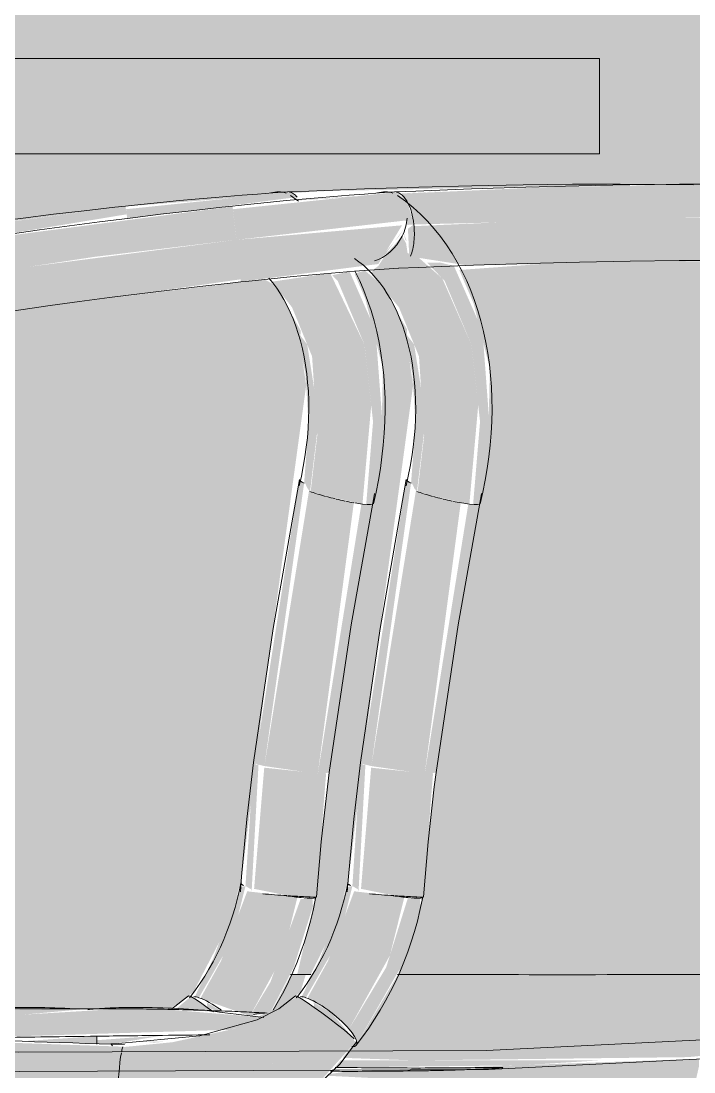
# Model space of a CAD drawing. Header units: inches. Extents: x 20426 to 36348, y -461 to 673.
# Drawn here: x 29348.91 to 29357.73, y 16.72 to 30.49 of the extents above; entities that cross this region are included whole.
import ezdxf

# ---------------------------------------------------------------- set-up
doc = ezdxf.new("R2010")
doc.units = ezdxf.units.IN
doc.header["$MEASUREMENT"] = 0
doc.layers.add('I-FURN', color=30, linetype='Continuous', lineweight=9)
doc.layers.add('Q-CASE', color=31, linetype='Continuous', lineweight=9)

# ---------------------------------------------------------------- blocks, each defined once
blk = doc.blocks.new('Falcon 7700 Series Pedestal Base - 36_ Square Top x 30_ - Wheelchair Height-460525-Elevation - East')
at = {"layer": 'I-FURN'}
blk.add_hatch(color=256, dxfattribs=at).paths.add_polyline_path([(-22409.322, 28.75), (-22390.512, 28.75), (-22390.512, 30), (-22415.968, 30), (-22415.968, 28.75), (-22414.164, 28.75)], flags=0)
for p, q in [((-22415.968, 30), (-22390.512, 30)), ((-22390.512, 28.75), (-22390.512, 30)), ((-22390.512, 28.75), (-22415.968, 28.75))]:
    blk.add_line(p, q, dxfattribs=at)
blk = doc.blocks.new('HermanMiller_Collection_Air-Chair_SideChair_Arms - Arms-V108-Elevation - East')
at = {"layer": 'I-FURN'}
for points in [[(-22395.269, 27.624), (-22393.053, 27.877), (-22393.029, 27.819), (-22392.944, 27.825), (-22393.028, 28.117), (-22393.173, 28.249), (-22395.315, 28.025), (-22395.283, 27.75)], [(-22392.944, 27.825), (-22388.604, 27.931), (-22385.241, 27.933), (-22385.348, 28.117), (-22385.517, 28.228), (-22385.614, 28.249), (-22388.745, 28.343), (-22391.016, 28.322), (-22393.122, 28.228), (-22392.99, 28.032), (-22392.962, 27.933)], [(-22400.61, 26.875), (-22397.128, 27.401), (-22395.269, 27.624), (-22395.32, 28.061), (-22398.928, 27.591), (-22400.531, 27.293), (-22400.604, 27.119), (-22400.616, 27.002)], [(-22386.076, 27.281), (-22385.314, 27.451), (-22385.238, 27.603), (-22385.218, 27.825), (-22387.737, 27.918), (-22390.67, 27.904), (-22392.943, 27.803), (-22392.975, 27.448), (-22392.959, 27.4), (-22392.24, 27.288), (-22388.745, 27.357), (-22386.088, 27.282)], [(-22392.217, 24.162), (-22392.101, 25.458), (-22392.19, 26.251), (-22392.571, 27.117), (-22392.874, 27.384), (-22393.027, 27.452), (-22393.046, 27.579), (-22393.099, 27.671), (-22393.325, 27.416), (-22393.408, 27.284), (-22393.463, 27.242), (-22393.507, 27.185), (-22393.139, 26.739), (-22392.877, 26.097), (-22392.809, 25.064), (-22392.896, 24.324), (-22392.258, 24.168)], [(-22393.392, 27.383), (-22393.321, 27.431), (-22393.069, 27.778), (-22393.143, 27.664), (-22393.379, 27.392)], [(-22400.301, 26.362), (-22396.584, 26.911), (-22395.214, 27.107), (-22395.269, 27.624), (-22398.928, 27.149), (-22400.61, 26.875), (-22400.497, 26.52), (-22400.369, 26.384)], [(-22390.864, 17.999), (-22388.457, 18.008), (-22388.518, 18.602), (-22388.492, 19.867), (-22388.299, 22.306), (-22388.033, 24.408), (-22388.025, 24.408), (-22387.795, 25.379), (-22387.572, 25.943), (-22387.181, 26.591), (-22386.738, 27.187), (-22386.633, 27.306), (-22388.144, 27.349), (-22390.907, 27.334), (-22392.349, 27.229), (-22392.161, 26.788), (-22391.949, 25.936), (-22391.972, 24.873), (-22392.16, 23.739), (-22392.654, 20.635), (-22392.866, 19.016), (-22392.843, 18.974), (-22393.152, 18.003), (-22391.166, 17.999)], [(-22392.904, 24.327), (-22392.788, 25.289), (-22392.941, 26.253), (-22393.091, 26.451), (-22392.963, 25.867), (-22392.923, 25.19), (-22392.981, 24.439), (-22392.97, 24.439), (-22392.937, 24.368), (-22392.905, 24.327)], [(-22393.502, 20.731), (-22392.981, 24.439), (-22393.043, 24.485), (-22393.628, 20.767), (-22393.579, 20.75)], [(-22392.801, 20.637), (-22392.33, 24.18), (-22392.909, 24.329), (-22392.919, 24.327), (-22393.502, 20.731), (-22392.896, 20.643)], [(-22392.721, 20.635), (-22392.653, 20.647), (-22392.077, 24.202), (-22392.139, 24.155), (-22392.232, 24.155), (-22392.801, 20.637), (-22392.736, 20.635)], [(-22393.669, 19.093), (-22393.579, 20.75), (-22393.647, 20.75), (-22393.75, 19.16), (-22393.678, 19.118)], [(-22392.966, 19.02), (-22392.801, 20.637), (-22393.504, 20.71), (-22393.637, 19.123), (-22393.19, 19.033), (-22393.024, 19.023)], [(-22394.36, 17.697), (-22393.927, 18.452), (-22393.75, 19.16), (-22393.822, 19.142), (-22394.175, 18.205), (-22394.415, 17.708)], [(-22393.794, 17.287), (-22393.257, 18.254), (-22393.069, 19.014), (-22393.727, 19.091), (-22394.07, 18.177), (-22394.341, 17.688), (-22394.045, 17.516), (-22393.873, 17.371)], [(-22393.691, 17.095), (-22393.118, 18.094), (-22392.866, 18.894), (-22392.866, 19.002), (-22393.021, 19.009), (-22393.307, 18.094), (-22393.794, 17.287), (-22393.7, 17.144)], [(-22392.866, 19.002), (-22392.966, 19.02), (-22392.886, 19.003)], [(-22393.745, 17.176), (-22394.025, 17.498), (-22394.257, 17.633), (-22394.25, 17.57), (-22393.758, 17.188)], [(-22396.772, 15.6), (-22395.258, 15.978), (-22394.193, 16.579), (-22393.711, 17.116), (-22393.781, 17.209), (-22394.045, 17.42), (-22394.797, 16.841), (-22395.802, 16.503), (-22396.773, 16.344), (-22396.775, 15.612), (-22396.775, 15.602)], [(-22396.829, 16.318), (-22396.756, 17.056), (-22399.4, 17.148), (-22399.639, 16.936), (-22399.768, 16.617), (-22399.79, 16.423), (-22397.218, 16.329)], [(-22397.098, 17.095), (-22397.098, 17.193), (-22398.093, 17.126), (-22397.12, 17.096)], [(-22396.914, 17.089), (-22396.863, 17.096), (-22396.237, 17.203), (-22397.098, 17.141), (-22397.098, 17.095), (-22396.916, 17.089)], [(-22390.517, 16.876), (-22393.905, 16.876), (-22393.979, 16.784), (-22391.539, 16.811), (-22391.166, 16.835)]]:
    blk.add_hatch(color=256, dxfattribs=at).paths.add_polyline_path(points, flags=0)
h = blk.add_hatch(color=256, dxfattribs=at)
h.paths.add_polyline_path([(-22393.357, 27.393), (-22393.144, 27.599), (-22393.301, 27.453), (-22393.354, 27.396)], flags=0)
h.paths.add_polyline_path([(-22395.212, 27.076), (-22393.41, 27.307), (-22393.099, 27.814), (-22395.269, 27.624), (-22395.214, 27.107)], flags=0)
h.paths.add_polyline_path([(-22392.991, 27.402), (-22392.943, 27.603), (-22392.944, 27.825), (-22393.022, 27.77), (-22393.005, 27.409)], flags=0)
h = blk.add_hatch(color=256, dxfattribs=at)
h.paths.add_polyline_path([(-22392.139, 24.155), (-22392.09, 24.162), (-22391.94, 25.026), (-22392.045, 26.432), (-22392.419, 27.281), (-22392.603, 27.327), (-22392.77, 27.325), (-22392.54, 27.084), (-22392.189, 26.248), (-22392.077, 25.242), (-22392.168, 24.158)], flags=0)
h.paths.add_polyline_path([(-22393.04, 27.609), (-22393.079, 27.722), (-22393.058, 27.628), (-22393.043, 27.612)], flags=0)
h = blk.add_hatch(color=256, dxfattribs=at)
h.paths.add_polyline_path([(-22392.896, 19.83), (-22392.966, 19.02), (-22392.886, 19.016)], flags=0)
h.paths.add_polyline_path([(-22392.836, 19.015), (-22392.819, 19.017), (-22392.693, 20.637), (-22392.801, 20.635), (-22392.896, 19.83), (-22392.886, 19.016)], flags=0)
h = blk.add_hatch(color=256, dxfattribs=at)
h.paths.add_polyline_path([(-22393.691, 17.095), (-22393.779, 17.268), (-22393.699, 17.106)], flags=0)
h.paths.add_polyline_path([(-22392.93, 16.876), (-22389.35, 16.919), (-22388.409, 17.011), (-22388.403, 17.264), (-22388.427, 17.742), (-22388.481, 18.004), (-22393.154, 17.998), (-22393.691, 17.095), (-22393.728, 17.095), (-22393.877, 16.91), (-22393.587, 16.899)], flags=0)
h = blk.add_hatch(color=256, dxfattribs=at)
h.paths.add_polyline_path([(-22396.221, 17.12), (-22396.513, 17.126), (-22396.35, 17.109)], flags=0)
h.paths.add_polyline_path([(-22396.773, 16.344), (-22395.402, 16.603), (-22394.639, 16.904), (-22394.045, 17.42), (-22394.467, 17.711), (-22395.297, 17.29), (-22396.109, 17.114), (-22396.758, 17.05), (-22396.809, 16.665), (-22396.782, 16.441)], flags=0)
h.paths.add_polyline_path([(-22395.386, 17.3), (-22395.078, 17.371), (-22395.362, 17.307)], flags=0)
h = blk.add_hatch(color=256, dxfattribs=at)
h.paths.add_polyline_path([(-22402.226, 17.367), (-22401.897, 17.412), (-22401.936, 17.549), (-22405.347, 17.496), (-22402.734, 17.382), (-22402.239, 17.368)], flags=0)
h.paths.add_polyline_path([(-22400.848, 17.368), (-22398.667, 17.42), (-22397.218, 17.552), (-22400.884, 17.496), (-22400.849, 17.371)], flags=0)
h = blk.add_hatch(color=256, dxfattribs=at)
h.paths.add_polyline_path([(-22399.04, 17.165), (-22395.346, 17.277), (-22394.886, 17.437), (-22396.51, 17.57), (-22397.313, 17.52), (-22399.4, 17.396), (-22400.829, 17.298), (-22400.814, 17.246), (-22399.066, 17.166)], flags=0)
h.paths.add_polyline_path([(-22401.865, 17.296), (-22401.934, 17.367), (-22403.944, 17.419), (-22401.934, 17.299)], flags=0)
h = blk.add_hatch(color=256, dxfattribs=at)
h.paths.add_polyline_path([(-22389.292, 16.426), (-22389.208, 16.8), (-22389.208, 16.897), (-22393.798, 16.733), (-22394.072, 16.694), (-22394.072, 16.675), (-22389.35, 16.429)], flags=0)
h.paths.add_polyline_path([(-22394.886, 17.437), (-22394.875, 17.495), (-22394.933, 17.442)], flags=0)
for p, q in [((-22394.494, 17.711), (-22394.494, 17.721)), ((-22396.908, 17.552), (-22400.912, 17.551)), ((-22397.098, 17.089), (-22397.098, 17.193)), ((-22396.916, 17.091), (-22396.916, 17.091)), ((-22396.893, 17.066), (-22396.916, 17.091))]:
    blk.add_line(p, q, dxfattribs=at)
at = {"layer": 'I-FURN', "flags": 128}
for points in [[(-22393.198, 28.251), (-22393.393, 28.238), (-22393.591, 28.224), (-22393.792, 28.209), (-22393.995, 28.193), (-22394.2, 28.176), (-22394.407, 28.158), (-22394.616, 28.139), (-22394.825, 28.118), (-22395.035, 28.097), (-22395.246, 28.075), (-22395.321, 28.066)], [(-22385.618, 28.25), (-22386.087, 28.28), (-22386.584, 28.306), (-22387.109, 28.326), (-22387.66, 28.34), (-22388.236, 28.35), (-22388.838, 28.353), (-22389.464, 28.352), (-22390.113, 28.345), (-22390.784, 28.332), (-22391.476, 28.314), (-22392.188, 28.291), (-22392.919, 28.263), (-22393.196, 28.251)], [(-22393.159, 28.206), (-22393.055, 28.13), (-22392.954, 28.048), (-22392.858, 27.961), (-22392.766, 27.868), (-22392.678, 27.77), (-22392.596, 27.667), (-22392.517, 27.559), (-22392.444, 27.447), (-22392.375, 27.331), (-22392.311, 27.211), (-22392.252, 27.088), (-22392.198, 26.961), (-22392.149, 26.83), (-22392.104, 26.697), (-22392.065, 26.561), (-22392.03, 26.422), (-22392, 26.281), (-22391.975, 26.138), (-22391.954, 25.993), (-22391.938, 25.845), (-22391.928, 25.697), (-22391.921, 25.547), (-22391.92, 25.395), (-22391.923, 25.243), (-22391.931, 25.09), (-22391.944, 24.936), (-22391.961, 24.782), (-22391.982, 24.628), (-22392.008, 24.474), (-22392.039, 24.32), (-22392.074, 24.167)], [(-22400.442, 27.348), (-22400.091, 27.409), (-22399.733, 27.468), (-22399.368, 27.527), (-22398.996, 27.585), (-22398.619, 27.642), (-22398.236, 27.698), (-22397.848, 27.753), (-22397.457, 27.806), (-22397.062, 27.858), (-22396.664, 27.909), (-22396.264, 27.958), (-22395.863, 28.005), (-22395.46, 28.051), (-22395.321, 28.066)], [(-22393.724, 27.38), (-22393.664, 27.337), (-22393.606, 27.29), (-22393.55, 27.239), (-22393.495, 27.183), (-22393.441, 27.123), (-22393.39, 27.059), (-22393.34, 26.991), (-22393.293, 26.918), (-22393.247, 26.842), (-22393.204, 26.761), (-22393.164, 26.676), (-22393.126, 26.587), (-22393.091, 26.495), (-22393.059, 26.399), (-22393.03, 26.299), (-22393.004, 26.196), (-22392.981, 26.091), (-22392.962, 25.982), (-22392.947, 25.87), (-22392.934, 25.756), (-22392.926, 25.64), (-22392.921, 25.521), (-22392.92, 25.401), (-22392.923, 25.279), (-22392.929, 25.156), (-22392.939, 25.032), (-22392.953, 24.907), (-22392.97, 24.781), (-22392.992, 24.655), (-22393.017, 24.529), (-22393.046, 24.402)], [(-22385.699, 27.253), (-22386.153, 27.283), (-22386.636, 27.307), (-22387.149, 27.327), (-22387.689, 27.341), (-22388.256, 27.35), (-22388.849, 27.353), (-22389.466, 27.352), (-22390.108, 27.344), (-22390.772, 27.332), (-22391.457, 27.314), (-22392.163, 27.291), (-22392.888, 27.263), (-22393.145, 27.252)], [(-22393.143, 27.252), (-22393.333, 27.24), (-22393.527, 27.226), (-22393.723, 27.212), (-22393.921, 27.196), (-22394.122, 27.179), (-22394.325, 27.162), (-22394.528, 27.143), (-22394.733, 27.123), (-22394.939, 27.102), (-22395.145, 27.08), (-22395.212, 27.072)], [(-22400.269, 26.363), (-22399.924, 26.423), (-22399.571, 26.482), (-22399.211, 26.54), (-22398.844, 26.597), (-22398.472, 26.653), (-22398.094, 26.708), (-22397.711, 26.762), (-22397.324, 26.815), (-22396.934, 26.867), (-22396.54, 26.917), (-22396.145, 26.965), (-22395.748, 27.012), (-22395.35, 27.057), (-22395.212, 27.072)], [(-22393.043, 24.486), (-22393.385, 22.535), (-22393.644, 20.78)], [(-22392.653, 20.647), (-22392.364, 22.582), (-22392.06, 24.299)], [(-22393.644, 20.78), (-22393.733, 20.034), (-22393.802, 19.284), (-22393.817, 19.086)], [(-22392.819, 19.017), (-22392.758, 19.739), (-22392.677, 20.458), (-22392.653, 20.647)], [(-22393.811, 19.197), (-22393.833, 19.09), (-22393.858, 18.983), (-22393.887, 18.877), (-22393.918, 18.771), (-22393.953, 18.667), (-22393.992, 18.563), (-22394.033, 18.461), (-22394.078, 18.361), (-22394.125, 18.262), (-22394.175, 18.166), (-22394.228, 18.071), (-22394.284, 17.979), (-22394.342, 17.889), (-22394.403, 17.802), (-22394.466, 17.718), (-22394.485, 17.694)], [(-22393.7, 17.075), (-22393.616, 17.185), (-22393.535, 17.298), (-22393.458, 17.414), (-22393.385, 17.533), (-22393.315, 17.655), (-22393.249, 17.779), (-22393.187, 17.905), (-22393.129, 18.033), (-22393.074, 18.164), (-22393.024, 18.296), (-22392.978, 18.429), (-22392.936, 18.565), (-22392.898, 18.701), (-22392.865, 18.838), (-22392.836, 18.976), (-22392.828, 19.015)], [(-22394.497, 17.72), (-22394.715, 17.551), (-22394.996, 17.407), (-22395.751, 17.196), (-22396.862, 17.092), (-22396.916, 17.091)], [(-22394.494, 17.721), (-22394.467, 17.711), (-22394.415, 17.681), (-22394.341, 17.633), (-22394.25, 17.57), (-22394.149, 17.498), (-22394.045, 17.42)], [(-22394.866, 17.495), (-22394.891, 17.497), (-22394.917, 17.498), (-22394.945, 17.5), (-22394.974, 17.502), (-22395.004, 17.504), (-22395.035, 17.505), (-22395.068, 17.507), (-22395.102, 17.509), (-22395.137, 17.511), (-22395.173, 17.512), (-22395.211, 17.514), (-22395.25, 17.516), (-22395.29, 17.518), (-22395.331, 17.519), (-22395.372, 17.521), (-22395.415, 17.523), (-22395.459, 17.524), (-22395.503, 17.526), (-22395.548, 17.527), (-22395.594, 17.529), (-22395.64, 17.53), (-22395.687, 17.532), (-22395.734, 17.533), (-22395.782, 17.535), (-22395.83, 17.536), (-22395.878, 17.537), (-22395.926, 17.539), (-22395.975, 17.54), (-22396.023, 17.541), (-22396.072, 17.542), (-22396.12, 17.543), (-22396.168, 17.544), (-22396.216, 17.545), (-22396.263, 17.546), (-22396.31, 17.547), (-22396.356, 17.548), (-22396.402, 17.548), (-22396.447, 17.549), (-22396.492, 17.55), (-22396.536, 17.55), (-22396.579, 17.551), (-22396.621, 17.551), (-22396.662, 17.552), (-22396.702, 17.552), (-22396.741, 17.552), (-22396.779, 17.552), (-22396.815, 17.552), (-22396.851, 17.552), (-22396.885, 17.552), (-22396.91, 17.552)], [(-22394.045, 17.42), (-22393.944, 17.342), (-22393.853, 17.27), (-22393.779, 17.207), (-22393.727, 17.159)], [(-22404.239, 17.303), (-22398.125, 16.982), (-22391.991, 17.006), (-22388.189, 17.195)], [(-22399.253, 17.173), (-22399.12, 17.167), (-22398.983, 17.161), (-22398.842, 17.155), (-22398.696, 17.149), (-22398.547, 17.143), (-22398.394, 17.137), (-22398.238, 17.132), (-22398.078, 17.126), (-22397.916, 17.12), (-22397.751, 17.115), (-22397.583, 17.109), (-22397.414, 17.104), (-22397.243, 17.098), (-22397.07, 17.093), (-22396.896, 17.088), (-22396.736, 17.084)], [(-22393.697, 17.12), (-22393.912, 16.832), (-22394.188, 16.565), (-22394.894, 16.122), (-22395.869, 15.777), (-22396.785, 15.597)], [(-22404.243, 17.053), (-22398.115, 16.731), (-22391.967, 16.757), (-22388.188, 16.945)]]:
    blk.add_lwpolyline(points, dxfattribs=at)
at = {"layer": 'I-FURN'}
for centre, major_axis, ratio, start_param, end_param in [((-22393.441, 27.793), (0.282, 0.413), 0.716528, 0.185746, 0.709345), ((-22393.441, 27.793), (0.282, 0.413), 0.716528, 4.898135, 5.421734), ((-22393.441, 27.793), (0.282, 0.413), 0.716528, 3.850938, 4.898135), ((-22392.551, 24.392), (-0.491, 0.093), 0.137076, 0.008955, 0.532553), ((-22392.56, 24.285), (-0.486, 0.118), 0.11091, 0.809563, 1.03976), ((-22392.56, 24.285), (-0.486, 0.118), 0.11091, 1.071362, 1.306336), ((-22392.56, 24.285), (-0.486, 0.118), 0.11091, 1.333161, 1.570492), ((-22392.56, 24.285), (-0.486, 0.118), 0.11091, 1.594961, 1.833307), ((-22392.551, 24.392), (-0.491, 0.093), 0.137076, 3.141593, 3.150547), ((-22392.56, 24.285), (-0.486, 0.118), 0.11091, 1.85676, 2.380359), ((-22392.56, 24.285), (-0.486, 0.118), 0.11091, 2.380359, 3.165757), ((-22393.32, 19.106), (-0.492, 0.091), 0.107353, 6.170071, 6.69367), ((-22393.318, 19.052), (-0.499, 0.035), 0.020295, 1.1461, 1.798046), ((-22393.32, 19.106), (-0.492, 0.091), 0.107353, 1.805656, 2.24308), ((-22393.318, 19.052), (-0.499, 0.035), 0.020295, 1.832193, 2.355791), ((-22393.32, 19.106), (-0.492, 0.091), 0.107353, 2.24308, 3.141593), ((-22393.318, 19.052), (-0.499, 0.035), 0.020295, 2.355791, 3.141189), ((-22394.092, 17.385), (-0.393, 0.31), 0.26753, 5.651962, 5.913762), ((-22394.092, 17.385), (-0.393, 0.31), 0.26753, 4.081166, 5.651962), ((-22390.12, 101.858), (0, 84.69), 0.707107, 3.051747, 3.061518), ((-22394.092, 17.385), (-0.393, 0.31), 0.26753, 2.772169, 4.081166), ((-22396.757, 16.334), (0.02, 0.75), 0.096081, 0.548394, 1.595591), ((-22396.757, 16.334), (0.02, 0.75), 0.096081, 0.286594, 0.488977)]:
    blk.add_ellipse(centre, major_axis=major_axis, ratio=ratio, start_param=start_param, end_param=end_param, dxfattribs=at)
for points, knots in [([(-22392.944, 27.825), (-22392.95, 27.881), (-22392.971, 27.989), (-22393.031, 28.139), (-22393.104, 28.225), (-22393.156, 28.246), (-22393.173, 28.249)], [-1, -1, -1, -1, -0.7857143, -0.5714286, -0.2857143, -0.1428571, -0.1428571, -0.1428571, -0.1428571]), ([(-22393.16, 18.003), (-22392.385, 18), (-22390.803, 17.997), (-22389.266, 18.001), (-22388.479, 18.004)], [-0.9052569, -0.9052569, -0.9052569, -0.9052569, -0.5, -0.0683485, -0.0683485, -0.0683485, -0.0683485]), ([(-22395.492, 17.51), (-22395.622, 17.527), (-22395.949, 17.555), (-22396.457, 17.573), (-22396.86, 17.568), (-22397.046, 17.557), (-22397.122, 17.55)], [-1, -1, -1, -1, -0.7, -0.4, -0.2, 0, 0, 0, 0]), ([(-22397.098, 17.193), (-22396.814, 17.197), (-22396.32, 17.203), (-22395.823, 17.208), (-22395.616, 17.211)], [-1, -1, -1, -1, -0.5, -0.1419922, -0.1419922, -0.1419922, -0.1419922]), ([(-22399.043, 17.165), (-22399.02, 17.165), (-22398.807, 17.168), (-22398.386, 17.175), (-22397.757, 17.184), (-22397.319, 17.19), (-22397.098, 17.193)], [-0.7807949, -0.7807949, -0.7807949, -0.7807949, -0.75, -0.5, -0.25, 0, 0, 0, 0]), ([(-22392.846, 16.74), (-22393.163, 16.735), (-22393.561, 16.732), (-22393.958, 16.733), (-22394.038, 16.733)], [-1, -1, -1, -1, -0.5, -0.3740813, -0.3740813, -0.3740813, -0.3740813]), ([(-22391.779, 16.781), (-22391.779, 16.78), (-22391.812, 16.776), (-22391.95, 16.767), (-22392.158, 16.758), (-22392.403, 16.75), (-22392.649, 16.743), (-22392.788, 16.741), (-22392.846, 16.74)], [-0.7499517, -0.7499517, -0.7499517, -0.7499517, -0.625, -0.5, -0.375, -0.25, -0.125, 0, 0, 0, 0])]:
    blk.add_open_spline(points, degree=3, knots=knots, dxfattribs=at)
for points in [[(-22392.987, 27.411), (-22392.965, 27.466), (-22392.935, 27.598), (-22392.936, 27.751), (-22392.944, 27.825)], [(-22397.122, 17.55), (-22397.154, 17.547), (-22397.186, 17.545), (-22397.218, 17.543)], [(-22394.902, 17.496), (-22394.949, 17.497), (-22394.997, 17.491), (-22395.044, 17.479)], [(-22393.975, 16.784), (-22393.936, 16.784), (-22393.9, 16.784), (-22393.867, 16.783)], [(-22393.867, 16.783), (-22393.55, 16.779), (-22392.915, 16.774), (-22392.28, 16.779), (-22391.962, 16.784)], [(-22391.962, 16.784), (-22391.904, 16.784), (-22391.812, 16.785), (-22391.779, 16.783), (-22391.779, 16.781)]]:
    blk.add_open_spline(points, degree=3, dxfattribs=at)
blk = doc.blocks.new('Casework 3 - Casework 1-483541-Elevation - East')
at = {"layer": 'Q-CASE'}
h = blk.add_hatch(color=256, dxfattribs=at)
h.paths.add_polyline_path([(-22503.889, 0), (-22499.2, 0), (-22499.2, 0.25), (-22504.782, 0.25), (-22504.796, 0), (-22503.898, 0)], flags=0)
h.paths.add_polyline_path([(-22448.007, 26.785), (-22448.058, 26.876), (-22448.024, 26.803)], flags=0)
h.paths.add_polyline_path([(-22375.431, 0), (-22360.053, 0), (-22360.053, 36), (-22504.981, 36), (-22504.981, 30), (-22487.289, 30), (-22487.289, 28.75), (-22504.981, 28.75), (-22504.925, 15), (-22504.861, 15.676), (-22504.662, 16.429), (-22504.351, 16.906), (-22504.295, 17.034), (-22504.2, 17.184), (-22504.142, 17.236), (-22503.899, 17.47), (-22503.293, 17.496), (-22503.262, 17.552), (-22503.024, 17.552), (-22498.724, 17.59), (-22499.722, 20.996), (-22500.874, 24.236), (-22500.877, 25.019), (-22500.799, 25.428), (-22500.554, 26.039), (-22499.895, 26.648), (-22499.14, 26.933), (-22495.584, 27.611), (-22492.083, 28.062), (-22489.209, 28.273), (-22485.71, 28.346), (-22482.305, 28.236), (-22481.946, 28.113), (-22481.741, 28.001), (-22481.484, 27.56), (-22481.522, 27.37), (-22481.763, 27.076), (-22482.055, 26.817), (-22482.305, 26.708), (-22483.061, 26.362), (-22483.255, 26.075), (-22483.616, 25.296), (-22483.79, 24.712), (-22483.947, 23.793), (-22484.29, 20.672), (-22484.369, 18.094), (-22484.243, 17.52), (-22484.243, 17.456), (-22484.243, 17.287), (-22484.187, 17.285), (-22484.046, 16.992), (-22483.857, 16.853), (-22483.672, 16.512), (-22483.714, 16.07), (-22483.883, 15.793), (-22478.702, 0), (-22451.412, 0), (-22446.249, 15.816), (-22446.36, 15.97), (-22446.456, 16.344), (-22446.35, 16.717), (-22445.962, 17.162), (-22445.912, 17.159), (-22445.805, 17.727), (-22445.724, 18.288), (-22445.731, 19.038), (-22445.737, 19.041), (-22445.857, 21.021), (-22446.231, 24.278), (-22446.553, 25.475), (-22446.73, 25.819), (-22447.135, 26.466), (-22448.122, 26.863), (-22448.414, 27.107), (-22448.499, 27.235), (-22448.592, 27.37), (-22448.628, 27.627), (-22448.497, 27.741), (-22448.559, 27.79), (-22448.137, 28.128), (-22447.422, 28.264), (-22444.732, 28.337), (-22442.511, 28.339), (-22438.017, 28.187), (-22435.213, 27.895), (-22432.752, 27.549), (-22430.031, 27.051), (-22429.223, 26.833), (-22428.63, 26.533), (-22428.565, 26.436), (-22428.299, 26.204), (-22428.011, 25.758), (-22427.799, 24.778), (-22428.032, 23.547), (-22429.319, 19.993), (-22430, 17.55), (-22425.419, 17.495), (-22425.369, 17.495), (-22424.922, 17.465), (-22424.653, 17.329), (-22424.522, 17.117), (-22424.509, 17.062), (-22424.437, 17.119), (-22424.356, 16.901), (-22424.148, 16.615), (-22423.911, 16.143), (-22423.908, 15.974), (-22423.826, 15.665), (-22422.916, 0.75), (-22419.49, 0.75), (-22419.49, 28.5), (-22424.576, 28.5), (-22424.576, 28.75), (-22442.825, 28.75), (-22442.825, 30), (-22390.512, 30), (-22390.512, 28.75), (-22408.76, 28.75), (-22408.76, 28.5), (-22413.846, 28.5), (-22413.846, 0.75), (-22410.377, 0.75), (-22409.485, 15.676), (-22409.286, 16.429), (-22408.975, 16.906), (-22408.92, 17.034), (-22408.824, 17.184), (-22408.766, 17.236), (-22408.523, 17.47), (-22407.917, 17.496), (-22407.886, 17.552), (-22407.648, 17.552), (-22403.348, 17.59), (-22404.347, 20.996), (-22405.498, 24.236), (-22405.501, 25.019), (-22405.423, 25.428), (-22405.179, 26.039), (-22404.48, 26.665), (-22403.765, 26.933), (-22400.209, 27.611), (-22396.708, 28.062), (-22394.223, 28.259), (-22390.335, 28.346), (-22385.505, 28.224), (-22385.183, 28.117), (-22384.964, 28.001), (-22384.707, 27.579), (-22384.745, 27.37), (-22384.986, 27.076), (-22385.278, 26.817), (-22385.529, 26.708), (-22386.285, 26.362), (-22386.478, 26.075), (-22386.839, 25.296), (-22387.013, 24.712), (-22387.17, 23.793), (-22387.514, 20.672), (-22387.593, 18.094), (-22387.466, 17.52), (-22387.466, 17.456), (-22387.466, 17.287), (-22387.41, 17.285), (-22387.269, 16.992), (-22387.08, 16.853), (-22386.895, 16.512), (-22386.938, 16.07), (-22387.106, 15.793), (-22381.925, 0), (-22380.272, 0)], flags=0)
h.paths.add_polyline_path([(-22384.375, 0), (-22389.581, 15.675), (-22389.741, 15.658), (-22391.5, 15.745), (-22395.454, 15.895), (-22395.42, 15.776), (-22395.37, 15.636), (-22395.346, 15.636), (-22395.37, 0), (-22385.114, 0)], flags=0)
h.paths.add_polyline_path([(-22383.326, 0), (-22382.974, 0), (-22388.115, 15.663), (-22388.466, 15.668), (-22383.348, 0.068)], flags=0)
h.paths.add_polyline_path([(-22398.445, 0), (-22402.842, 15.775), (-22407.147, 15.931), (-22407.155, 15.7), (-22407.112, 15.619), (-22407.942, 0.75), (-22400.411, 0.75), (-22400.411, 0.25), (-22401.557, 0.25), (-22401.557, 0), (-22399.639, 0)], flags=0)
h.paths.add_polyline_path([(-22402.423, 0), (-22402.423, 0.25), (-22402.958, 0.25), (-22402.958, 0)], flags=0)
h.paths.add_polyline_path([(-22403.824, 0), (-22403.824, 0.25), (-22408.005, 0.25), (-22408.02, 0), (-22404.48, 0)], flags=0)
h.paths.add_polyline_path([(-22498.333, 0), (-22493.82, 0), (-22498.218, 15.775), (-22503.808, 16.095), (-22503.869, 16.084), (-22503.91, 15.978), (-22503.913, 15.848), (-22503.889, 15.619), (-22504.719, 0.75), (-22497.188, 0.75), (-22497.188, 0.25), (-22498.333, 0.25)], flags=0)
h.paths.add_polyline_path([(-22492.122, 0), (-22479.751, 0), (-22484.891, 15.663), (-22485.116, 15.658), (-22486.788, 15.74), (-22492.04, 15.975), (-22492.237, 15.867), (-22492.197, 15.776), (-22492.147, 15.636), (-22492.122, 15.643), (-22492.161, 7.785), (-22492.147, 0), (-22492.125, 0)], flags=0)
h.paths.add_polyline_path([(-22408.866, 0), (-22409.019, 0.01), (-22409.019, 0.25), (-22409.406, 0.25), (-22409.421, 0), (-22408.871, 0)], flags=0)
h.paths.add_polyline_path([(-22413.846, 0), (-22410.42, 0.01), (-22410.42, 0.25), (-22415.535, 0.25), (-22415.535, 0), (-22414.164, 0)], flags=0)
h.paths.add_polyline_path([(-22417.802, 0), (-22417.802, 0.25), (-22422.93, 0.25), (-22422.941, 0.008), (-22422.941, 0), (-22418.089, 0)], flags=0)
h.paths.add_polyline_path([(-22416.401, 0), (-22416.401, 0.25), (-22416.936, 0.25), (-22416.936, 0)], flags=0)
h.paths.add_polyline_path([(-22425.317, 0), (-22425.331, 0.25), (-22429.513, 0.25), (-22429.513, 0), (-22425.394, 0)], flags=0)
h.paths.add_polyline_path([(-22424.466, 0), (-22423.918, 0.044), (-22423.93, 0.25), (-22424.331, 0.25), (-22424.342, 0.008), (-22424.47, 0)], flags=0)
h.paths.add_polyline_path([(-22430.379, 0), (-22430.379, 0.25), (-22430.914, 0.25), (-22430.914, 0)], flags=0)
h.paths.add_polyline_path([(-22431.78, 0), (-22431.78, 0.25), (-22432.925, 0.25), (-22432.925, 0.75), (-22425.36, 0.75), (-22426.172, 15.62), (-22426.114, 15.675), (-22426.231, 15.975), (-22430.495, 15.775), (-22434.892, 0), (-22432.925, 0)], flags=0)
h.paths.add_polyline_path([(-22450.362, 0), (-22450.011, 0), (-22444.87, 15.668), (-22445.248, 15.585), (-22450.011, 1.072)], flags=0)
h.paths.add_polyline_path([(-22437.914, 0), (-22437.944, 15.776), (-22437.872, 15.727), (-22437.875, 15.86), (-22437.92, 15.928), (-22438.119, 15.939), (-22443.847, 15.585), (-22448.961, 0), (-22437.966, 0)], flags=0)
h.paths.add_polyline_path([(-22409.019, 0.75), (-22408.976, 0.75), (-22408.084, 15.676), (-22408.028, 16.038), (-22408.508, 16.067), (-22408.555, 15.703), (-22408.513, 15.619), (-22409.322, 0.75)], flags=0)
h.paths.add_polyline_path([(-22424.615, 15.967), (-22424.615, 15.83), (-22424.589, 15.878), (-22424.592, 15.887)], flags=0)
h.paths.add_polyline_path([(-22424.83, 16.071), (-22424.66, 16.05), (-22424.773, 16.145), (-22424.828, 16.127), (-22424.829, 16.099)], flags=0)
h.paths.add_polyline_path([(-22423.959, 0.75), (-22424.771, 15.62), (-22424.715, 15.681), (-22424.893, 16.118), (-22425.314, 16.003), (-22425.223, 15.592), (-22424.317, 0.75)], flags=0)
h.paths.add_polyline_path([(-22493.191, 1.458), (-22493.15, 15.675), (-22493.598, 15.587), (-22497.153, 15.675), (-22493.198, 1.485)], flags=0)
h.paths.add_polyline_path([(-22397.815, 1.458), (-22397.843, 2.868), (-22401.422, 15.708), (-22401.777, 15.675), (-22397.822, 1.485)], flags=0)
h.paths.add_polyline_path([(-22396.414, 1.458), (-22396.374, 15.675), (-22396.747, 15.585), (-22396.771, 2.74), (-22396.421, 1.485)], flags=0)
h.paths.add_polyline_path([(-22436.922, 1.458), (-22436.527, 2.878), (-22436.642, 15.636), (-22436.992, 15.644), (-22436.925, 1.912)], flags=0)
h.paths.add_polyline_path([(-22435.521, 1.458), (-22431.548, 15.714), (-22431.916, 15.7), (-22435.528, 2.745), (-22435.524, 1.912)], flags=0)
h.paths.add_polyline_path([(-22397.791, 6.398), (-22397.77, 15.625), (-22400.371, 15.655), (-22397.813, 6.477)], flags=0)
h.paths.add_polyline_path([(-22435.546, 6.398), (-22432.963, 15.665), (-22435.591, 15.562), (-22435.553, 7.785)], flags=0)
h.paths.add_polyline_path([(-22493.562, 15.597), (-22493.572, 15.677), (-22493.563, 15.597)], flags=0)
h.paths.add_polyline_path([(-22396.799, 15.633), (-22396.796, 15.677), (-22396.8, 15.636)], flags=0)
h.paths.add_polyline_path([(-22425.963, 15.788), (-22426.05, 15.893), (-22426.016, 15.83), (-22426, 15.817)], flags=0)
h.paths.add_polyline_path([(-22424.111, 15.914), (-22424.128, 16.076), (-22424.14, 16.014), (-22424.119, 15.942)], flags=0)
h.paths.add_polyline_path([(-22408.625, 15.978), (-22408.498, 16.143), (-22408.565, 16.071), (-22408.622, 15.983)], flags=0)
h.paths.add_polyline_path([(-22504.001, 15.978), (-22503.874, 16.143), (-22503.941, 16.071), (-22503.989, 15.995)], flags=0)
h.paths.add_polyline_path([(-22499.585, 25.705), (-22499.683, 25.705), (-22499.62, 25.686)], flags=0)
h.paths.add_polyline_path([(-22491.867, 17.46), (-22491.629, 17.494), (-22491.593, 17.496), (-22491.364, 17.647), (-22491.205, 17.78), (-22490.762, 18.633), (-22490.576, 19.251), (-22490.258, 21.858), (-22489.731, 25.72), (-22489.811, 26.257), (-22489.804, 26.437), (-22490.133, 27.027), (-22490.352, 27.223), (-22492.182, 27.052), (-22495.882, 26.556), (-22498.561, 26.061), (-22499.201, 25.884), (-22499.682, 25.592), (-22499.884, 25.299), (-22499.855, 25.296), (-22499.932, 24.999), (-22499.953, 24.63), (-22500.006, 24.557), (-22500.011, 24.409), (-22499.928, 24.26), (-22499.808, 24.038), (-22499.775, 23.984), (-22498.448, 20.322), (-22497.676, 17.549), (-22492.187, 17.5), (-22491.9, 17.464)], flags=0)
h.paths.add_polyline_path([(-22437.27, 17.541), (-22437.295, 17.57), (-22437.248, 17.599), (-22437.108, 17.551), (-22436.214, 17.552), (-22432.437, 17.55), (-22431.3, 21.414), (-22430.173, 24.575), (-22430.214, 25.084), (-22430.329, 25.388), (-22430.329, 25.436), (-22430.431, 25.592), (-22430.613, 25.745), (-22431.052, 25.888), (-22431.884, 26.127), (-22434.082, 26.532), (-22436.796, 26.916), (-22438.533, 27.076), (-22438.701, 26.833), (-22438.815, 26.537), (-22438.966, 26.104), (-22439.008, 25.435), (-22438.948, 24.685), (-22438.812, 24.022), (-22438.289, 20.75), (-22438.048, 18.914), (-22437.82, 18.308), (-22437.466, 17.711), (-22437.369, 17.625), (-22437.277, 17.547)], flags=0)
h.paths.add_polyline_path([(-22402.808, 25.705), (-22402.906, 25.705), (-22402.843, 25.686)], flags=0)
h.paths.add_polyline_path([(-22396.16, 17.549), (-22395.988, 17.647), (-22395.829, 17.78), (-22395.387, 18.633), (-22395.201, 19.251), (-22394.893, 21.787), (-22394.355, 25.72), (-22394.435, 26.257), (-22394.428, 26.437), (-22394.758, 27.027), (-22394.904, 27.106), (-22397.4, 26.805), (-22400.768, 26.274), (-22401.967, 25.998), (-22402.828, 25.682), (-22403.107, 25.299), (-22403.078, 25.296), (-22403.155, 24.999), (-22403.176, 24.63), (-22403.222, 24.538), (-22403.234, 24.409), (-22403.158, 24.283), (-22403.031, 24.038), (-22402.999, 23.984), (-22401.672, 20.322), (-22400.849, 17.55), (-22396.169, 17.55)], flags=0)
h.paths.add_polyline_path([(-22431.051, 17.549), (-22431.036, 17.55), (-22429.899, 21.414), (-22428.771, 24.575), (-22428.813, 25.084), (-22428.928, 25.388), (-22428.928, 25.436), (-22429.03, 25.592), (-22429.239, 25.758), (-22429.43, 25.798), (-22429.335, 25.474), (-22429.24, 24.236), (-22429.729, 22.757), (-22430.72, 19.993), (-22431.401, 17.549), (-22431.109, 17.549)], flags=0)
h.paths.add_polyline_path([(-22404.209, 25.705), (-22404.307, 25.705), (-22404.244, 25.686)], flags=0)
h.paths.add_polyline_path([(-22402.3, 17.549), (-22401.947, 17.59), (-22402.945, 20.996), (-22404.097, 24.236), (-22404.1, 25.019), (-22404.022, 25.428), (-22403.943, 25.798), (-22404.229, 25.682), (-22404.508, 25.299), (-22404.48, 25.293), (-22404.556, 24.999), (-22404.578, 24.63), (-22404.623, 24.539), (-22404.635, 24.409), (-22404.552, 24.26), (-22404.433, 24.038), (-22404.4, 23.984), (-22403.073, 20.322), (-22402.3, 17.55)], flags=0)
h.paths.add_polyline_path([(-22499.922, 24.63), (-22499.954, 24.825), (-22499.907, 24.924), (-22499.917, 24.732)], flags=0)
h.paths.add_polyline_path([(-22404.546, 24.63), (-22404.578, 24.825), (-22404.532, 24.924), (-22404.541, 24.732)], flags=0)
h.paths.add_polyline_path([(-22403.145, 24.63), (-22403.177, 24.825), (-22403.131, 24.924), (-22403.14, 24.732)], flags=0)
h.paths.add_polyline_path([(-22431.214, 25.977), (-22431.733, 26.103), (-22431.253, 25.986)], flags=0)
h.paths.add_polyline_path([(-22448.058, 27.078), (-22447.856, 27.181), (-22447.933, 27.212), (-22447.955, 27.15), (-22448.055, 27.08)], flags=0)
h.paths.add_polyline_path([(-22448.188, 27.076), (-22448.061, 27.107), (-22448.082, 27.169), (-22448.185, 27.078)], flags=0)
h.paths.add_polyline_path([(-22481.925, 27.076), (-22482.049, 27.139), (-22482.044, 27.078), (-22481.946, 27.076)], flags=0)
h.paths.add_polyline_path([(-22385.148, 27.076), (-22385.272, 27.139), (-22385.267, 27.078), (-22385.176, 27.076)], flags=0)
blk = doc.blocks.new('HermanMiller_Collection_Air-Chair_SideChair_Arms - Arms-V111-Elevation - East')
at = {"layer": 'I-FURN'}
for points in [[(-22396.701, 27.898), (-22394.473, 28.184), (-22394.574, 28.249), (-22396.716, 28.025), (-22396.706, 27.942)], [(-22394.445, 28.141), (-22392.376, 28.275), (-22394.45, 28.149)], [(-22402.014, 27.027), (-22399.883, 27.435), (-22396.708, 27.958), (-22396.723, 28.061), (-22400.531, 27.558), (-22401.932, 27.293), (-22402.009, 27.076)], [(-22393.618, 24.162), (-22393.503, 25.458), (-22393.591, 26.251), (-22394.041, 27.188), (-22394.804, 27.076), (-22394.54, 26.739), (-22394.278, 26.097), (-22394.21, 25.064), (-22394.297, 24.324), (-22393.659, 24.168)], [(-22394.296, 18.002), (-22393.986, 18.633), (-22393.8, 19.251), (-22393.467, 21.955), (-22392.954, 25.72), (-22393.034, 26.259), (-22393.034, 26.451), (-22393.372, 27.043), (-22393.587, 27.222), (-22393.722, 27.181), (-22393.579, 26.845), (-22393.35, 25.936), (-22393.373, 24.873), (-22393.561, 23.739), (-22394.055, 20.635), (-22394.267, 19.016), (-22394.244, 18.974), (-22394.473, 18.003), (-22394.331, 18.003)], [(-22393.541, 24.155), (-22393.491, 24.162), (-22393.341, 25.026), (-22393.446, 26.432), (-22393.786, 27.207), (-22394.014, 27.161), (-22393.941, 27.084), (-22393.59, 26.248), (-22393.479, 25.242), (-22393.569, 24.158)], [(-22394.305, 24.327), (-22394.189, 25.289), (-22394.342, 26.253), (-22394.492, 26.451), (-22394.364, 25.867), (-22394.324, 25.19), (-22394.382, 24.439), (-22394.371, 24.439), (-22394.338, 24.368), (-22394.306, 24.327)], [(-22394.903, 20.731), (-22394.382, 24.439), (-22394.444, 24.485), (-22395.029, 20.767), (-22394.98, 20.75)], [(-22394.202, 20.637), (-22393.731, 24.18), (-22394.31, 24.329), (-22394.32, 24.327), (-22394.903, 20.731), (-22394.297, 20.643)], [(-22394.122, 20.635), (-22394.054, 20.647), (-22393.479, 24.202), (-22393.541, 24.155), (-22393.632, 24.162), (-22394.202, 20.637), (-22394.137, 20.635)], [(-22395.07, 19.093), (-22394.98, 20.75), (-22395.048, 20.75), (-22395.151, 19.16), (-22395.079, 19.118)], [(-22394.367, 19.02), (-22394.202, 20.637), (-22394.905, 20.71), (-22395.038, 19.123), (-22394.591, 19.033), (-22394.425, 19.023)], [(-22395.761, 17.697), (-22395.328, 18.452), (-22395.151, 19.16), (-22395.223, 19.142), (-22395.576, 18.205), (-22395.816, 17.708)], [(-22395.09, 17.46), (-22394.658, 18.254), (-22394.47, 19.014), (-22395.128, 19.091), (-22395.472, 18.177), (-22395.742, 17.688), (-22395.107, 17.462)], [(-22395.09, 17.46), (-22394.855, 17.494), (-22394.802, 17.55), (-22394.519, 18.094), (-22394.267, 18.894), (-22394.274, 19.002), (-22394.428, 18.99), (-22394.824, 17.901), (-22395.082, 17.474)], [(-22394.267, 19.002), (-22394.367, 19.02), (-22394.287, 19.003)], [(-22394.821, 17.492), (-22394.555, 17.664), (-22394.428, 17.78), (-22394.36, 18.003), (-22394.555, 17.998), (-22394.822, 17.492)], [(-22395.573, 17.514), (-22395.868, 17.711), (-22396.069, 17.544), (-22395.681, 17.521)], [(-22395.431, 17.502), (-22395.658, 17.633), (-22395.65, 17.57), (-22395.492, 17.51)]]:
    blk.add_hatch(color=256, dxfattribs=at).paths.add_polyline_path(points, flags=0)
h = blk.add_hatch(color=256, dxfattribs=at)
h.paths.add_polyline_path([(-22394.297, 19.83), (-22394.367, 19.02), (-22394.287, 19.016)], flags=0)
h.paths.add_polyline_path([(-22394.237, 19.015), (-22394.22, 19.017), (-22394.094, 20.637), (-22394.202, 20.635), (-22394.297, 19.83), (-22394.287, 19.016)], flags=0)
for p, q in [((-22394.56, 28.206), (-22394.456, 28.13)), ((-22395.898, 17.72), (-22396.116, 17.551)), ((-22395.895, 17.711), (-22395.895, 17.721))]:
    blk.add_line(p, q, dxfattribs=at)
at = {"layer": 'I-FURN', "flags": 128}
for points in [[(-22394.599, 28.251), (-22394.794, 28.238), (-22394.992, 28.224), (-22395.193, 28.209), (-22395.396, 28.193), (-22395.602, 28.176), (-22395.808, 28.158), (-22396.017, 28.139), (-22396.226, 28.118), (-22396.436, 28.097), (-22396.647, 28.075), (-22396.722, 28.066)], [(-22389.28, 28.344), (-22389.637, 28.35), (-22390.239, 28.353), (-22390.865, 28.352), (-22391.514, 28.345), (-22392.185, 28.332), (-22392.877, 28.314), (-22393.589, 28.291), (-22394.32, 28.263), (-22394.597, 28.251)], [(-22401.843, 27.348), (-22401.492, 27.409), (-22401.134, 27.468), (-22400.769, 27.527), (-22400.397, 27.585), (-22400.02, 27.642), (-22399.637, 27.698), (-22399.249, 27.753), (-22398.858, 27.806), (-22398.463, 27.858), (-22398.065, 27.909), (-22397.665, 27.958), (-22397.264, 28.005), (-22396.861, 28.051), (-22396.722, 28.066)], [(-22394.843, 27.123), (-22394.791, 27.059), (-22394.741, 26.991), (-22394.694, 26.918), (-22394.648, 26.842), (-22394.605, 26.761), (-22394.565, 26.676), (-22394.527, 26.587), (-22394.492, 26.495), (-22394.46, 26.399), (-22394.431, 26.299), (-22394.405, 26.196), (-22394.382, 26.091), (-22394.363, 25.982), (-22394.348, 25.87), (-22394.336, 25.756), (-22394.327, 25.64), (-22394.322, 25.521), (-22394.321, 25.401), (-22394.324, 25.279), (-22394.33, 25.156), (-22394.34, 25.032), (-22394.354, 24.907), (-22394.372, 24.781), (-22394.393, 24.655), (-22394.418, 24.529), (-22394.447, 24.402)], [(-22393.712, 27.211), (-22393.653, 27.088), (-22393.599, 26.961), (-22393.55, 26.83), (-22393.505, 26.697), (-22393.466, 26.561), (-22393.431, 26.422), (-22393.401, 26.281), (-22393.376, 26.138), (-22393.355, 25.993), (-22393.34, 25.845), (-22393.329, 25.697), (-22393.322, 25.547), (-22393.321, 25.395), (-22393.324, 25.243), (-22393.332, 25.09), (-22393.345, 24.936), (-22393.362, 24.782), (-22393.383, 24.628), (-22393.409, 24.474), (-22393.44, 24.32), (-22393.475, 24.167)], [(-22394.444, 24.486), (-22394.786, 22.535), (-22395.045, 20.78)], [(-22394.054, 20.647), (-22393.765, 22.582), (-22393.461, 24.299)], [(-22395.045, 20.78), (-22395.134, 20.034), (-22395.203, 19.284), (-22395.218, 19.086)], [(-22394.22, 19.017), (-22394.159, 19.739), (-22394.078, 20.458), (-22394.054, 20.647)], [(-22395.213, 19.197), (-22395.234, 19.09), (-22395.259, 18.983), (-22395.288, 18.877), (-22395.319, 18.771), (-22395.354, 18.667), (-22395.393, 18.563), (-22395.434, 18.461), (-22395.479, 18.361), (-22395.526, 18.262), (-22395.576, 18.166), (-22395.629, 18.071), (-22395.685, 17.979), (-22395.744, 17.889), (-22395.804, 17.802), (-22395.867, 17.718), (-22395.886, 17.694)], [(-22394.786, 17.533), (-22394.716, 17.655), (-22394.65, 17.779), (-22394.588, 17.905), (-22394.53, 18.033), (-22394.475, 18.164), (-22394.425, 18.296), (-22394.379, 18.429), (-22394.337, 18.565), (-22394.299, 18.701), (-22394.266, 18.838), (-22394.237, 18.976), (-22394.229, 19.015)], [(-22395.895, 17.721), (-22395.868, 17.711), (-22395.816, 17.681), (-22395.742, 17.633), (-22395.651, 17.57), (-22395.57, 17.512)]]:
    blk.add_lwpolyline(points, dxfattribs=at)
at = {"layer": 'I-FURN'}
for centre, major_axis, ratio, start_param, end_param in [((-22394.842, 27.793), (0.282, 0.413), 0.716528, 0.185746, 0.709345), ((-22393.952, 24.392), (-0.491, 0.093), 0.137076, 0.008955, 0.532553), ((-22393.961, 24.285), (-0.486, 0.118), 0.11091, 0.809563, 1.03976), ((-22393.961, 24.285), (-0.486, 0.118), 0.11091, 1.071362, 1.306336), ((-22393.961, 24.285), (-0.486, 0.118), 0.11091, 1.333161, 1.570492), ((-22393.961, 24.285), (-0.486, 0.118), 0.11091, 1.594961, 1.833307), ((-22393.952, 24.392), (-0.491, 0.093), 0.137076, 3.141593, 3.150547), ((-22393.961, 24.285), (-0.486, 0.118), 0.11091, 1.85676, 2.091176), ((-22393.961, 24.285), (-0.486, 0.118), 0.11091, 2.11856, 2.380359), ((-22393.961, 24.285), (-0.486, 0.118), 0.11091, 2.380359, 3.165757), ((-22394.721, 19.106), (-0.492, 0.091), 0.107353, 6.170071, 6.69367), ((-22394.719, 19.052), (-0.499, 0.035), 0.020295, 1.1461, 1.798046), ((-22394.721, 19.106), (-0.492, 0.091), 0.107353, 1.805656, 2.24308), ((-22394.719, 19.052), (-0.499, 0.035), 0.020295, 1.832193, 2.355791), ((-22394.721, 19.106), (-0.492, 0.091), 0.107353, 2.24308, 3.141593), ((-22394.719, 19.052), (-0.499, 0.035), 0.020295, 2.355791, 3.141189), ((-22395.493, 17.385), (-0.393, 0.31), 0.26753, 5.651962, 5.913762), ((-22395.493, 17.385), (-0.393, 0.31), 0.26753, 4.866564, 5.651962)]:
    blk.add_ellipse(centre, major_axis=major_axis, ratio=ratio, start_param=start_param, end_param=end_param, dxfattribs=at)
for points in [[(-22394.473, 28.184), (-22394.489, 28.202), (-22394.522, 28.231), (-22394.557, 28.249), (-22394.574, 28.249)], [(-22394.561, 18.003), (-22394.471, 18.003), (-22394.382, 18.002), (-22394.293, 18.002)]]:
    blk.add_open_spline(points, degree=3, dxfattribs=at)
blk.add_open_spline([(-22397.39, 17.553), (-22397.56, 17.562), (-22397.866, 17.572), (-22398.254, 17.568), (-22398.431, 17.558), (-22398.506, 17.551)], degree=3, knots=[-0.6850285, -0.6850285, -0.6850285, -0.6850285, -0.4, -0.2, -0.0147394, -0.0147394, -0.0147394, -0.0147394], dxfattribs=at)

msp = doc.modelspace()

# ---------------------------------------------------------------- block references
at = {"layer": 'I-FURN'}
for name in ['Falcon 7700 Series Pedestal Base - 36_ Square Top x 30_ - Wheelchair Height-460525-Elevation - East', 'HermanMiller_Collection_Air-Chair_SideChair_Arms - Arms-V111-Elevation - East', 'HermanMiller_Collection_Air-Chair_SideChair_Arms - Arms-V108-Elevation - East']:
    msp.add_blockref(name, (51747.003, 0), dxfattribs=at)
at = {"layer": 'Q-CASE'}
msp.add_blockref('Casework 3 - Casework 1-483541-Elevation - East', (51747.003, 0), dxfattribs=at)

doc.saveas('drawing.dxf')
